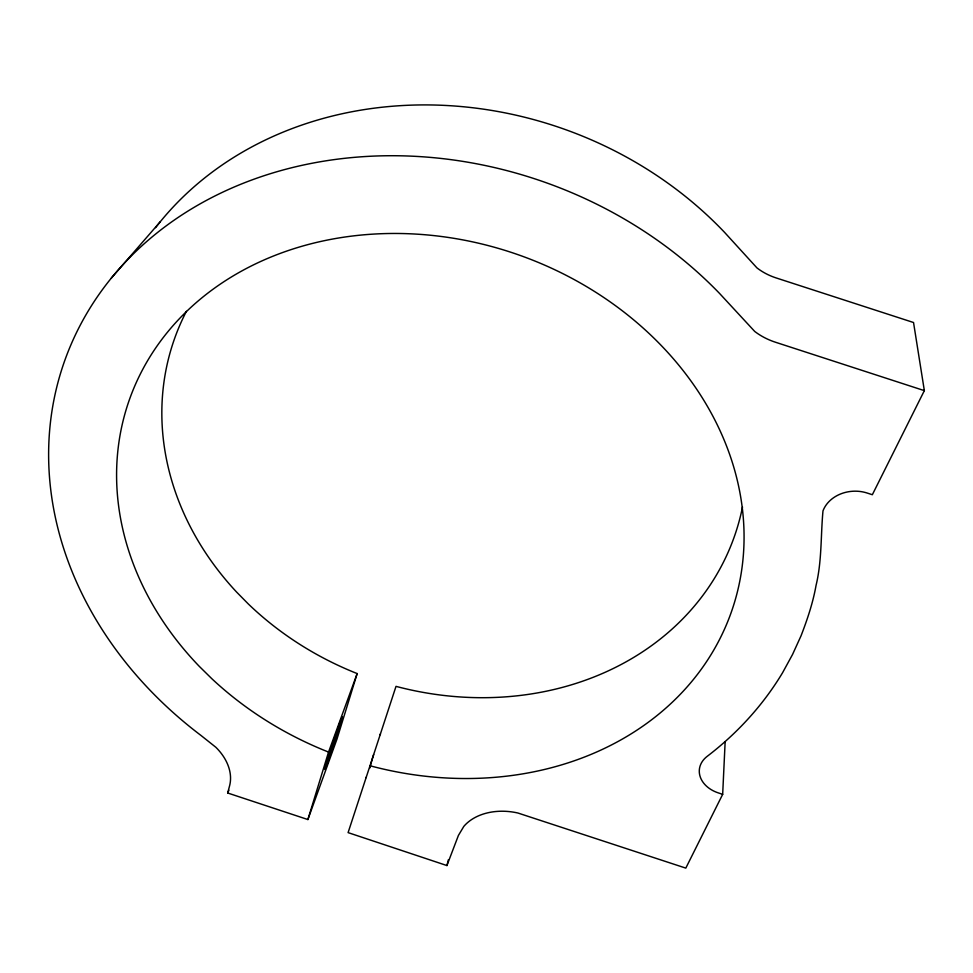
<?xml version="1.0" encoding="UTF-8"?>
<svg xmlns="http://www.w3.org/2000/svg" width="973" height="973" viewBox="0 0 973 973"><rect width="100%" height="100%" fill="white"/><g stroke="black" fill="none" stroke-linecap="round" stroke-linejoin="round"><path stroke-width="1.46" d="M742.508 507.006A296.887 254.914 19.4 0 1 396.011 686.366L348.091 832.62L446.923 865.556L458.417 835.43L463.829 826.381A53.916 39.467 13.6 0 1 517.867 813.002L685.807 868.111L722.671 794.333L725.153 741.681M446.923 865.556L448.371 859.718M186.402 311.324A296.887 254.914 19.4 0 0 236.67 592.143L248.297 603.953A296.887 254.914 19.4 0 0 357.164 673.571L336.926 739.249L307.882 819.546L227.694 793.007L229.579 785.831A53.284 38.579 23.8 0 0 215.836 747.264L200.985 735.454A393.128 328.813 19.4 0 1 149.465 239.151A393.128 328.813 19.4 0 1 719.667 293.554L754.756 331.477A71.588 64.315 -10.1 0 0 775.42 342.216L924.35 390.635L872.343 494.722L867.369 493.104A33.106 27.353 -2.9 0 0 822.988 510.874C820.665 535.661 821.978 560.947 816.055 585.393C812.99 602.725 807.347 619.473 801.022 635.856L792.545 654.476L782.608 672.671C763.148 705.109 737.206 733.411 707.189 756.349A29.166 22.136 6.3 0 0 718.378 792.922L722.671 794.333M307.882 819.546L328.546 752.068L357.164 673.571M366.262 777.147L366.103 777.622M380.175 734.688L380.431 733.897M227.694 793.007L228.886 790.222M111.36 278.047L160.204 221.832M924.35 390.635L913.538 322.513L776.053 277.901A66.103 60.326 -14.5 0 1 756.97 267.916L724.617 232.425A365.544 314.656 19.4 0 0 155.571 227.67M369.983 765.751A319.156 266.176 19.4 0 0 741.864 504.719A319.156 266.176 19.4 0 0 299.258 247.045A319.156 266.176 19.4 0 0 199.331 666.408L211.883 678.765A319.156 266.176 19.4 0 0 328.546 752.068M369.947 767.904A22.914 3.15 -72.3 0 1 370.226 766.688M370.531 765.435A22.914 3.15 -72.3 0 1 373.656 754.586M329.409 757.553A27.414 0.681 -71.6 0 0 342.362 716.846A27.414 0.681 -71.6 0 0 329.336 753.978A27.414 0.681 -71.6 0 0 329.409 757.553"/></g></svg>
